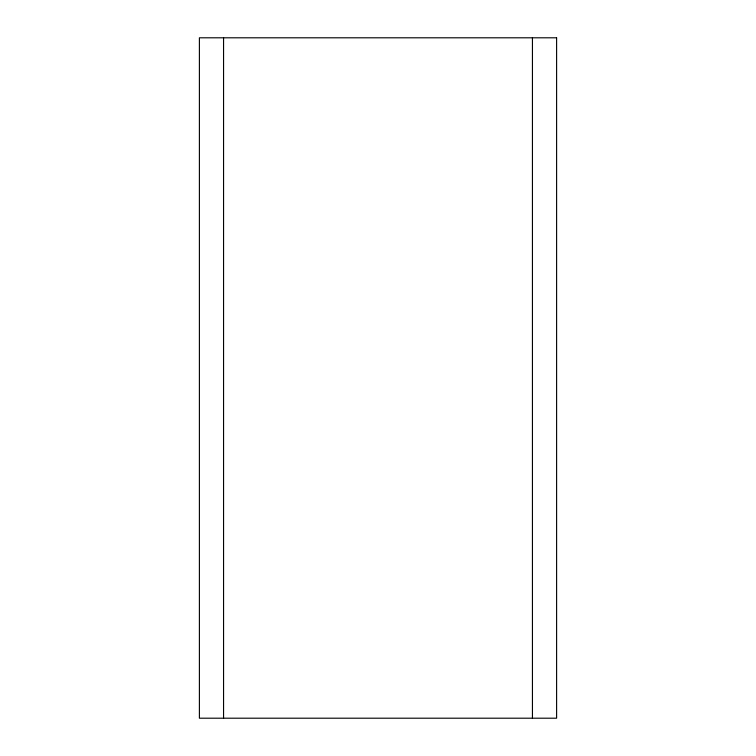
<?xml version="1.0" encoding="UTF-8"?>
<svg xmlns="http://www.w3.org/2000/svg" width="756" height="756" viewBox="0 0 756 756"><rect width="100%" height="100%" fill="white"/><g stroke="black" fill="none" stroke-linecap="round" stroke-linejoin="round"><path stroke-width="1.13" d="M532.441 37.8L532.441 718.2M223.559 37.8L223.559 718.2M556.605 37.8L199.395 37.8L199.395 718.2L556.605 718.2L556.605 37.8"/></g></svg>
